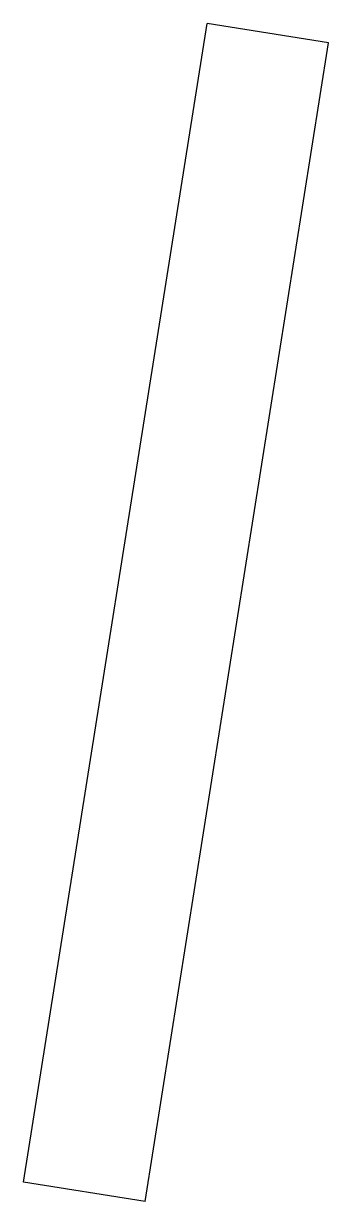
# Model space of a CAD drawing. Extents: x 25.12 to 25.43, y 28.17 to 29.37.
import ezdxf

# ---------------------------------------------------------------- set-up
doc = ezdxf.new("R2010")
doc.units = 0
doc.layers.get('0').update_dxf_attribs({"linetype": 'CONTINUOUS'})

msp = doc.modelspace()

# ---------------------------------------------------------------- linework, layer by layer
at = {"color": 7, "linetype": 'CONTINUOUS'}
for p, q in [((25.1242, 28.1894), (25.3107, 29.3667)), ((25.4341, 29.3472), (25.3107, 29.3667)), ((25.2477, 28.1698), (25.4341, 29.3472)), ((25.2477, 28.1698), (25.1242, 28.1894))]:
    msp.add_line(p, q, dxfattribs=at)

doc.saveas('drawing.dxf')
